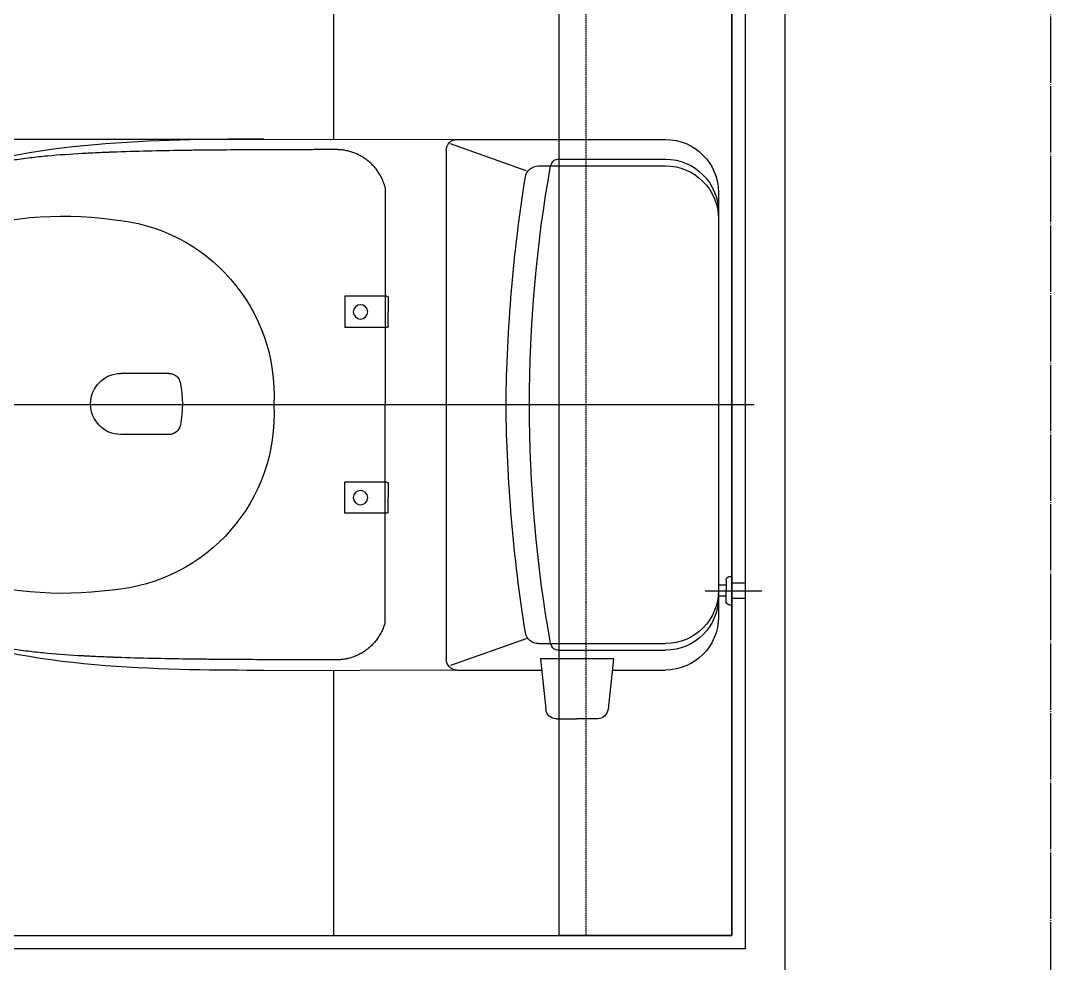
# Model space of a CAD drawing. Header units: millimetres. Extents: x 18456 to 179493, y -203649 to 469211.
# Drawn here: x 116654 to 117430, y 122568 to 123278 of the extents above; entities that cross this region are included whole.
import ezdxf

# ---------------------------------------------------------------- set-up
doc = ezdxf.new("R2010")
doc.units = ezdxf.units.MM
doc.linetypes.add('X-평면도(기본형)$0$CEN', pattern=[52.5, 50, -1, 0.5, -1])
doc.linetypes.add('X-평면도(기본형)$0$HID', pattern=[2.8, 1.8, -1])
for name, color, linetype, true_color in [('X-평면도(기본형)$0$CEN', 1, 'X-평면도(기본형)$0$CEN', 0xff0000), ('X-평면도(기본형)$0$FIN', 9, 'Continuous', 0x808080), ('X-평면도(기본형)$0$FUR', 6, 'Continuous', 0xff00ff), ('X-평면도(기본형)$0$KITC', 6, 'Continuous', 0xff00ff), ('X-평면도(기본형)$0$MC', 7, 'Continuous', 0x7f7fff), ('X-평면도(기본형)$0$TIL', 5, 'Continuous', 0x0000ff), ('X-평면도(기본형)$0$W1', 2, 'Continuous', 0xffff00)]:
    doc.layers.add(name, color=color, linetype=linetype, true_color=true_color)

# ---------------------------------------------------------------- blocks, each defined once
blk = doc.blocks.new('X-평면도(기본형)$0$IC708')
at = {"layer": 'X-평면도(기본형)$0$FUR'}
for p, q in [((284262.23, 50655.85), (284105.19, 50655.85)), ((284407.69, 50656.17), (284262.23, 50655.85)), ((284270.25, 50647.85), (284270.25, 50264.06)), ((284065.19, 50615.85), (284065.19, 50296.06)), ((284316.31, 50537.7), (284346.75, 50537.7)), ((284346.75, 50537.7), (284346.75, 50514.21)), ((284316.31, 50514.21), (284346.75, 50514.21)), ((284479.09, 50479.61), (284515.44, 50479.61)), ((284478.92, 50433.52), (284515.44, 50433.52)), ((284316.31, 50397.7), (284346.75, 50397.7)), ((284346.75, 50374.21), (284346.75, 50397.7)), ((284316.31, 50374.21), (284346.75, 50374.21)), ((284057.03, 50326.55), (284055.19, 50326.55)), ((284055.19, 50326.55), (284055.19, 50305.11)), ((284055.19, 50321.86), (284044.98, 50321.86)), ((284044.98, 50321.86), (284044.98, 50309.93)), ((284059.51, 50323.55), (284059.51, 50315.83)), ((284059.51, 50320.01), (284065.19, 50320.01)), ((284059.51, 50308.11), (284059.51, 50315.83)), ((284059.51, 50311.65), (284065.19, 50311.65)), ((284044.98, 50309.93), (284055.19, 50309.93)), ((284057.03, 50305.11), (284055.19, 50305.11)), ((284144.36, 50264.52), (284199.36, 50264.52)), ((284144.36, 50264.52), (284148.4, 50226.47)), ((284199.36, 50264.52), (284195.32, 50226.47)), ((284145.26, 50256.06), (284105.19, 50256.06)), ((284262.23, 50256.06), (284198.46, 50256.06)), ((284407.69, 50255.74), (284262.99, 50256.2)), ((284156.35, 50219.32), (284171.86, 50219.32)), ((284187.37, 50219.32), (284171.86, 50219.32))]:
    blk.add_line(p, q, dxfattribs=at)
at = {"layer": 'X-평면도(기본형)$0$FUR', "ltscale": 30}
for p, q in [((284210.18, 50632.3), (284267.13, 50652.52)), ((284186.17, 50640.96), (284105.19, 50640.96)), ((284200.77, 50635.96), (284105.19, 50635.96)), ((284191.68, 50635.96), (284190.7, 50638.07)), ((284075.16, 50315.83), (284032.6, 50315.83)), ((284210.18, 50279.61), (284267.13, 50259.39)), ((284200.77, 50275.96), (284105.19, 50275.96)), ((284191.68, 50275.96), (284190.7, 50273.85)), ((284186.17, 50270.96), (284105.19, 50270.96))]:
    blk.add_line(p, q, dxfattribs=at)
at = {"layer": 'X-평면도(기본형)$0$FUR', "linetype": 'Continuous'}
for p, q in [((284316.31, 50619.82), (284316.31, 50455.96)), ((284313.96, 50536.72), (284313.96, 50525.96)), ((284314.96, 50537.7), (284316.31, 50537.7)), ((284313.96, 50515.19), (284313.96, 50525.96)), ((284314.96, 50514.21), (284316.31, 50514.21)), ((284314.96, 50514.21), (284316.31, 50514.21)), ((284316.31, 50292.1), (284316.31, 50455.96)), ((284313.96, 50396.72), (284313.96, 50385.96)), ((284314.96, 50397.7), (284315.12, 50397.7)), ((284314.96, 50397.7), (284316.31, 50397.7)), ((284313.96, 50375.19), (284313.96, 50385.96)), ((284314.96, 50374.21), (284316.31, 50374.21))]:
    blk.add_line(p, q, dxfattribs=at)
at = {"layer": 'X-평면도(기본형)$0$FUR', "color": 1, "ltscale": 30, "true_color": 0xff0000}
blk.add_line((284038.27, 50455.96), (284840.42, 50455.96), dxfattribs=at)
at = {"layer": 'X-평면도(기본형)$0$FUR'}
for centre in [(284334.84, 50525.96), (284334.84, 50385.96)]:
    blk.add_circle(centre, 5.41, dxfattribs=at)
for centre, radius, start, end in [((284105.19, 50615.85), 40, 90, 180), ((284262.25, 50647.85), 8, 0, 90.14129), ((284105.19, 50600.96), 40, 90, 180), ((284105.19, 50595.96), 40, 90, 180), ((284200.77, 50625.96), 10, 9.07595, 90), ((283058.09, 50443.42), 1167.17, 0.61542, 9.07595), ((284558.83, 50329.66), 268.45, 45.37159, 97.8899), ((284532.62, 50463.31), 132.69, 94.59817, 183.17916), ((284479.09, 50471.04), 8.57, 90, 168.58067), ((284515.14, 50456.57), 23.05, 270.7437, 89.2563), ((284552.8, 50456.15), 83.78, 168.58067, 190.76825), ((283058.09, 50468.49), 1167.17, 350.92405, 359.38458), ((284532.62, 50448.6), 132.69, 176.82084, 265.40183), ((284478.92, 50442.1), 8.57, 190.76825, 270), ((284558.83, 50582.25), 268.45, 262.1101, 314.62841), ((284056.45, 50323.55), 3.06, 0, 79.04644), ((284105.19, 50315.96), 40, 180, 270), ((284105.19, 50310.96), 40, 180, 270), ((284056.45, 50308.11), 3.06, 280.95356, 360), ((284105.19, 50296.06), 40, 180, 270), ((284200.77, 50285.96), 10, 270, 350.92405), ((284262.25, 50264.06), 8, 269.85871, 0), ((284156.35, 50227.32), 8, 186.08747, 270), ((284187.37, 50227.32), 8, 270, 353.91253)]:
    blk.add_arc(centre, radius, start, end, dxfattribs=at)
at = {"layer": 'X-평면도(기본형)$0$FUR', "ltscale": 30}
for centre, radius, start, end in [((284186.17, 50635.96), 5, 24.96707, 90), ((283182.22, 50455.96), 1025.38, 349.88968, 10.11032), ((284186.17, 50275.96), 5, 270, 335.03293)]:
    blk.add_arc(centre, radius, start, end, dxfattribs=at)
at = {"layer": 'X-평면도(기본형)$0$FUR', "linetype": 'Continuous'}
for centre, start, end in [((284314.96, 50536.7), 90, 179), ((284314.96, 50515.21), 181, 270), ((284314.96, 50396.7), 90, 179), ((284314.96, 50375.21), 181, 270)]:
    blk.add_arc(centre, 1, start, end, dxfattribs=at)
at = {"layer": 'X-평면도(기본형)$0$FUR'}
for points in [[(284407.69, 50656.17), (284440.7, 50656.08, 0), (284527.51, 50655.76, 0), (284614.71, 50642.51, 0), (284655.57, 50626.65, 0)], [(284407.69, 50255.74), (284440.7, 50255.83, 0), (284527.51, 50256.15, 0), (284614.71, 50269.41, 0), (284655.57, 50285.26, 0)]]:
    blk.add_open_spline(points, degree=3, knots=[0, 0, 0, 0, 129.171274, 260.661175, 260.661175, 260.661175, 260.661175], dxfattribs=at)
at = {"layer": 'X-평면도(기본형)$0$FUR', "linetype": 'Continuous'}
for points, knots in [([(284334.77, 50643.53), (284335.24, 50643.79, 0), (284335.72, 50644.04, 0), (284336.68, 50644.51, 0), (284338.13, 50645.19, 0), (284340.63, 50646.18, 0), (284342.97, 50646.87, 0), (284344.3, 50647.19, 0), (284344.84, 50647.31, 0), (284345.1, 50647.37, 0), (284345.91, 50647.53, 0), (284346.45, 50647.63, 0), (284347.54, 50647.8, 0), (284348.08, 50647.88, 0), (284348.91, 50647.98, 0), (284349.19, 50648.01, 0), (284349.74, 50648.06, 0), (284350.29, 50648.11, 0), (284350.99, 50648.15, 0), (284351.4, 50648.17, 0), (284351.58, 50648.18, 0), (284351.61, 50648.18, 0), (284351.68, 50648.18, 0), (284351.72, 50648.19, 0), (284351.82, 50648.19, 0), (284352.45, 50648.21, 0), (284353.14, 50648.21, 0), (284353.76, 50648.21, 0), (284353.9, 50648.21, 0), (284353.97, 50648.21, 0), (284354.17, 50648.21, 0), (284354.59, 50648.21, 0), (284355.55, 50648.21, 0), (284356.92, 50648.21, 0), (284358.01, 50648.21, 0), (284359.11, 50648.2, 0), (284359.66, 50648.2, 0), (284362.4, 50648.2, 0), (284364.59, 50648.19, 0), (284367.88, 50648.19, 0), (284368.98, 50648.19, 0), (284371.17, 50648.18, 0), (284376.65, 50648.17, 0), (284399.67, 50648.12, 0), (284421.6, 50648.04, 0), (284441.33, 50647.88, 0), (284443.53, 50647.87, 0), (284447.91, 50647.83, 0), (284454.49, 50647.76, 0), (284469.84, 50647.59, 0), (284491.77, 50647.21, 0), (284509.86, 50646.69, 0), (284519.18, 50646.35, 0), (284520.28, 50646.31, 0), (284520.82, 50646.29, 0), (284522.47, 50646.23, 0), (284525.76, 50646.1, 0), (284531.24, 50645.88, 0), (284535.62, 50645.68, 0), (284538.91, 50645.52, 0), (284540, 50645.46, 0), (284542.2, 50645.35, 0), (284552.06, 50644.83, 0), (284561.92, 50644.16, 0), (284572.85, 50643.14, 0), (284575.04, 50642.92, 0), (284579.41, 50642.46, 0), (284585.96, 50641.71, 0), (284594.67, 50640.53, 0), (284601.18, 50639.49, 0), (284604.43, 50638.94, 0), (284605.52, 50638.75, 0), (284607.68, 50638.37, 0), (284613.09, 50637.38, 0), (284620.62, 50635.84, 0), (284627.05, 50634.37, 0), (284631.33, 50633.35, 0), (284633.46, 50632.82, 0), (284639.85, 50631.19, 0), (284644.09, 50630.04, 0), (284652.54, 50627.6, 0), (284656.74, 50626.31, 0), (284665.1, 50623.6, 0), (284669.26, 50622.18, 0), (284675.46, 50619.91, 0), (284677.52, 50619.14, 0), (284681.62, 50617.54, 0), (284687.74, 50615.08, 0), (284695.8, 50611.52, 0), (284701.73, 50608.62, 0), (284704.67, 50607.12, 0), (284705.65, 50606.62, 0), (284707.6, 50605.6, 0), (284712.46, 50603, 0), (284719.12, 50599.12, 0), (284724.67, 50595.54, 0), (284728.34, 50593.09, 0), (284730.15, 50591.84, 0), (284735.52, 50587.99, 0), (284739.02, 50585.31, 0), (284742.43, 50582.52, 0)], [0, 0, 0, 0, 0.003906, 0.003906, 0.007812, 0.015625, 0.023437, 0.025391, 0.025391, 0.027344, 0.027344, 0.03125, 0.03125, 0.035156, 0.035156, 0.037109, 0.037109, 0.039062, 0.041016, 0.041992, 0.041992, 0.042236, 0.042236, 0.04248, 0.04248, 0.042969, 0.046875, 0.047363, 0.047363, 0.047852, 0.047852, 0.048828, 0.050781, 0.054688, 0.058594, 0.058594, 0.0625, 0.0625, 0.078125, 0.078125, 0.085937, 0.085937, 0.09375, 0.125, 0.25, 0.25, 0.265625, 0.265625, 0.28125, 0.3125, 0.375, 0.4375, 0.441406, 0.441406, 0.445312, 0.445312, 0.453125, 0.46875, 0.484375, 0.484375, 0.492187, 0.492187, 0.5, 0.5625, 0.5625, 0.578125, 0.578125, 0.59375, 0.625, 0.640625, 0.640625, 0.648437, 0.648437, 0.65625, 0.6875, 0.703125, 0.703125, 0.71875, 0.71875, 0.75, 0.75, 0.78125, 0.78125, 0.8125, 0.8125, 0.828125, 0.828125, 0.84375, 0.875, 0.890625, 0.890625, 0.898437, 0.898437, 0.90625, 0.9375, 0.953125, 0.953125, 0.96875, 0.96875, 1, 1, 1, 1]), ([(284316.31, 50619.82), (284316.39, 50620.13, 0), (284316.47, 50620.45, 0), (284316.65, 50621.08, 0), (284316.93, 50622.01, 0), (284317.25, 50622.94, 0), (284317.71, 50624.17, 0), (284317.95, 50624.77, 0), (284318.47, 50625.96, 0), (284318.74, 50626.55, 0), (284319.6, 50628.3, 0), (284320.24, 50629.43, 0), (284321.62, 50631.62, 0), (284322.36, 50632.67, 0), (284323.56, 50634.19, 0), (284324.17, 50634.94, 0), (284324.82, 50635.66, 0), (284325.14, 50636.01, 0), (284325.25, 50636.13, 0), (284325.47, 50636.37, 0), (284326.47, 50637.42, 0), (284327.53, 50638.41, 0), (284328.63, 50639.34, 0), (284328.75, 50639.44, 0), (284329, 50639.64, 0), (284329.37, 50639.94, 0), (284329.75, 50640.24, 0), (284330.51, 50640.82, 0), (284331.02, 50641.19, 0), (284332.07, 50641.9, 0), (284332.6, 50642.25, 0), (284333.67, 50642.91, 0), (284334.22, 50643.23, 0), (284334.77, 50643.53, 0)], [0, 0, 0, 0, 0.03125, 0.03125, 0.0625, 0.125, 0.125, 0.1875, 0.1875, 0.25, 0.25, 0.375, 0.375, 0.5, 0.5, 0.5625, 0.59375, 0.59375, 0.609375, 0.609375, 0.625, 0.75, 0.75, 0.765625, 0.765625, 0.78125, 0.8125, 0.8125, 0.875, 0.875, 0.9375, 0.9375, 1, 1, 1, 1]), ([(284334.77, 50643.5), (284334.77, 50643.51, 0), (284334.77, 50643.53, 0), (284334.77, 50643.54, 0), (284334.77, 50643.54, 0), (284334.77, 50643.54, 0), (284334.77, 50643.55, 0), (284334.77, 50643.55, 0), (284334.77, 50643.55, 0), (284334.77, 50643.55, 0), (284334.77, 50643.55, 0), (284334.77, 50643.55, 0), (284334.77, 50643.55, 0), (284334.77, 50643.55, 0), (284334.77, 50643.54, 0), (284334.77, 50643.54, 0), (284334.77, 50643.53, 0), (284334.77, 50643.53, 0)], [0, 0, 0, 0, 0.1845, 0.236777, 0.29007, 0.34436, 0.399626, 0.455843, 0.512986, 0.571029, 0.629943, 0.689698, 0.750265, 0.81161, 0.873703, 0.936511, 1, 1, 1, 1]), ([(284334.77, 50268.38), (284335.24, 50268.12, 0), (284335.72, 50267.88, 0), (284336.68, 50267.4, 0), (284338.13, 50266.72, 0), (284340.63, 50265.74, 0), (284342.97, 50265.04, 0), (284344.3, 50264.72, 0), (284344.84, 50264.6, 0), (284345.1, 50264.55, 0), (284345.91, 50264.38, 0), (284346.45, 50264.28, 0), (284347.54, 50264.11, 0), (284348.08, 50264.03, 0), (284348.91, 50263.93, 0), (284349.19, 50263.9, 0), (284349.74, 50263.85, 0), (284350.29, 50263.8, 0), (284350.99, 50263.76, 0), (284351.4, 50263.74, 0), (284351.58, 50263.73, 0), (284351.61, 50263.73, 0), (284351.68, 50263.73, 0), (284351.72, 50263.73, 0), (284351.82, 50263.72, 0), (284352.45, 50263.7, 0), (284353.14, 50263.7, 0), (284353.76, 50263.7, 0), (284353.9, 50263.7, 0), (284353.97, 50263.7, 0), (284354.17, 50263.7, 0), (284354.59, 50263.7, 0), (284355.55, 50263.7, 0), (284356.92, 50263.7, 0), (284358.01, 50263.71, 0), (284359.11, 50263.71, 0), (284359.66, 50263.71, 0), (284362.4, 50263.71, 0), (284364.59, 50263.72, 0), (284367.88, 50263.72, 0), (284368.98, 50263.72, 0), (284371.17, 50263.73, 0), (284376.65, 50263.74, 0), (284399.67, 50263.79, 0), (284421.6, 50263.87, 0), (284441.33, 50264.03, 0), (284443.53, 50264.05, 0), (284447.91, 50264.08, 0), (284454.49, 50264.15, 0), (284469.84, 50264.33, 0), (284491.77, 50264.71, 0), (284509.86, 50265.22, 0), (284519.18, 50265.56, 0), (284520.28, 50265.6, 0), (284520.82, 50265.62, 0), (284522.47, 50265.68, 0), (284525.76, 50265.81, 0), (284531.24, 50266.03, 0), (284535.62, 50266.23, 0), (284538.91, 50266.39, 0), (284540, 50266.45, 0), (284542.2, 50266.56, 0), (284552.06, 50267.08, 0), (284561.92, 50267.76, 0), (284572.85, 50268.77, 0), (284575.04, 50268.99, 0), (284579.41, 50269.46, 0), (284585.96, 50270.2, 0), (284594.67, 50271.38, 0), (284601.18, 50272.42, 0), (284604.43, 50272.97, 0), (284605.52, 50273.16, 0), (284607.68, 50273.54, 0), (284613.09, 50274.53, 0), (284620.62, 50276.07, 0), (284627.05, 50277.55, 0), (284631.33, 50278.56, 0), (284633.46, 50279.09, 0), (284639.85, 50280.72, 0), (284644.09, 50281.87, 0), (284652.54, 50284.31, 0), (284656.74, 50285.6, 0), (284665.1, 50288.31, 0), (284669.26, 50289.74, 0), (284675.46, 50292, 0), (284677.52, 50292.77, 0), (284681.62, 50294.37, 0), (284687.74, 50296.83, 0), (284695.8, 50300.39, 0), (284701.73, 50303.29, 0), (284704.67, 50304.79, 0), (284705.65, 50305.29, 0), (284707.6, 50306.31, 0), (284712.46, 50308.91, 0), (284719.12, 50312.79, 0), (284724.67, 50316.37, 0), (284728.34, 50318.82, 0), (284730.15, 50320.07, 0), (284735.52, 50323.92, 0), (284739.02, 50326.6, 0), (284742.43, 50329.39, 0)], [0, 0, 0, 0, 0.003906, 0.003906, 0.007812, 0.015625, 0.023437, 0.025391, 0.025391, 0.027344, 0.027344, 0.03125, 0.03125, 0.035156, 0.035156, 0.037109, 0.037109, 0.039062, 0.041016, 0.041992, 0.041992, 0.042236, 0.042236, 0.04248, 0.04248, 0.042969, 0.046875, 0.047363, 0.047363, 0.047852, 0.047852, 0.048828, 0.050781, 0.054688, 0.058594, 0.058594, 0.0625, 0.0625, 0.078125, 0.078125, 0.085937, 0.085937, 0.09375, 0.125, 0.25, 0.25, 0.265625, 0.265625, 0.28125, 0.3125, 0.375, 0.4375, 0.441406, 0.441406, 0.445312, 0.445312, 0.453125, 0.46875, 0.484375, 0.484375, 0.492187, 0.492187, 0.5, 0.5625, 0.5625, 0.578125, 0.578125, 0.59375, 0.625, 0.640625, 0.640625, 0.648437, 0.648437, 0.65625, 0.6875, 0.703125, 0.703125, 0.71875, 0.71875, 0.75, 0.75, 0.78125, 0.78125, 0.8125, 0.8125, 0.828125, 0.828125, 0.84375, 0.875, 0.890625, 0.890625, 0.898437, 0.898437, 0.90625, 0.9375, 0.953125, 0.953125, 0.96875, 0.96875, 1, 1, 1, 1]), ([(284316.31, 50292.1), (284316.39, 50291.78, 0), (284316.47, 50291.46, 0), (284316.65, 50290.84, 0), (284316.93, 50289.9, 0), (284317.25, 50288.97, 0), (284317.71, 50287.75, 0), (284317.95, 50287.14, 0), (284318.47, 50285.95, 0), (284318.74, 50285.36, 0), (284319.6, 50283.61, 0), (284320.24, 50282.48, 0), (284321.62, 50280.3, 0), (284322.36, 50279.24, 0), (284323.56, 50277.72, 0), (284324.17, 50276.97, 0), (284324.82, 50276.25, 0), (284325.14, 50275.9, 0), (284325.25, 50275.78, 0), (284325.47, 50275.55, 0), (284326.47, 50274.5, 0), (284327.53, 50273.5, 0), (284328.63, 50272.58, 0), (284328.75, 50272.47, 0), (284329, 50272.27, 0), (284329.37, 50271.97, 0), (284329.75, 50271.67, 0), (284330.51, 50271.1, 0), (284331.02, 50270.72, 0), (284332.07, 50270.01, 0), (284332.6, 50269.66, 0), (284333.67, 50269, 0), (284334.22, 50268.68, 0), (284334.77, 50268.38, 0)], [0, 0, 0, 0, 0.03125, 0.03125, 0.0625, 0.125, 0.125, 0.1875, 0.1875, 0.25, 0.25, 0.375, 0.375, 0.5, 0.5, 0.5625, 0.59375, 0.59375, 0.609375, 0.609375, 0.625, 0.75, 0.75, 0.765625, 0.765625, 0.78125, 0.8125, 0.8125, 0.875, 0.875, 0.9375, 0.9375, 1, 1, 1, 1]), ([(284334.77, 50268.41), (284334.77, 50268.4, 0), (284334.77, 50268.39, 0), (284334.77, 50268.38, 0), (284334.77, 50268.37, 0), (284334.77, 50268.37, 0), (284334.77, 50268.36, 0), (284334.77, 50268.36, 0), (284334.77, 50268.36, 0), (284334.77, 50268.36, 0), (284334.77, 50268.36, 0), (284334.77, 50268.36, 0), (284334.77, 50268.36, 0), (284334.77, 50268.36, 0), (284334.77, 50268.37, 0), (284334.77, 50268.37, 0), (284334.77, 50268.38, 0), (284334.77, 50268.38, 0)], [0, 0, 0, 0, 0.1845, 0.236777, 0.29007, 0.34436, 0.399626, 0.455843, 0.512986, 0.571029, 0.629943, 0.689698, 0.750265, 0.81161, 0.873703, 0.936511, 1, 1, 1, 1])]:
    blk.add_open_spline(points, degree=3, knots=knots, dxfattribs=at)
blk = doc.blocks.new('X-평면도(기본형)$0$ba15002200')
at = {"layer": 'X-평면도(기본형)$0$FUR', "linetype": 'X-평면도(기본형)$0$HID', "ltscale": 0.5}
blk.add_line((110, 1400), (110, 0), dxfattribs=at)
at = {"layer": 'X-평면도(기본형)$0$FUR'}
blk.add_lwpolyline([(0, 0), (130, 0), (130, 1400), (0, 1400)], close=True, dxfattribs=at)
at = {"layer": 'X-평면도(기본형)$0$MC'}
blk.add_lwpolyline([(0, 2200), (1500, 2200), (1500, 0), (0, 0)], close=True, dxfattribs=at)
at = {"layer": 'X-평면도(기본형)$0$TIL'}
for p, q in [((300, 847.5), (300, 600.1)), ((352.49, 600), (1500, 600)), ((300, 199.95), (300, 0))]:
    blk.add_line(p, q, dxfattribs=at)
at = {"layer": 'X-평면도(기본형)$0$FUR'}
blk.add_blockref('X-평면도(기본형)$0$IC708', (-284055.19, -50055.96, -0.54), dxfattribs=at)

msp = doc.modelspace()

# ---------------------------------------------------------------- linework, layer by layer
at = {"layer": 'X-평면도(기본형)$0$CEN'}
msp.add_line((117429.63, 125958.95), (117429.63, 115293.95), dxfattribs=at)
at = {"layer": 'X-평면도(기본형)$0$FIN'}
for p, q in [((117199.63, 124798.95), (117199.63, 122578.95)), ((117199.63, 122578.95), (115539.63, 122578.95))]:
    msp.add_line(p, q, dxfattribs=at)
at = {"layer": 'X-평면도(기본형)$0$W1'}
msp.add_line((117229.63, 124908.95), (117229.63, 122548.95), dxfattribs=at)

# ---------------------------------------------------------------- block references
at = {"layer": 'X-평면도(기본형)$0$KITC', "xscale": -1}
msp.add_blockref('X-평면도(기본형)$0$ba15002200', (117189.63, 122588.95), dxfattribs=at)

doc.saveas('drawing.dxf')
